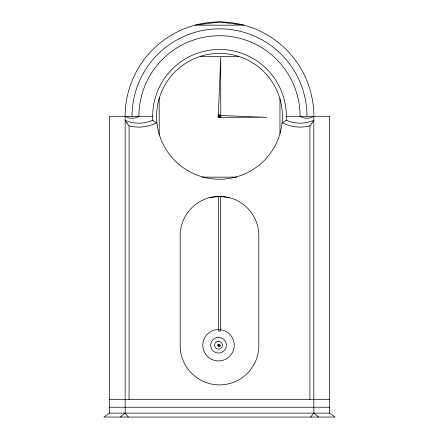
<?xml version="1.0" encoding="UTF-8"?>
<svg xmlns="http://www.w3.org/2000/svg" width="439" height="439" viewBox="0 0 439 439"><rect width="100%" height="100%" fill="white"/><g stroke="black" fill="none" stroke-linecap="round" stroke-linejoin="round"><path stroke-width="0.66" d="M220.729 115.369L220.729 57.333L218.315 115.325L218.567 115.073M309.923 399.358L309.923 126.081L313.852 120.231A33.578 33.578 0 0 1 286.332 120.231L282.403 122.876C290.859 126.986 300.753 128.386 309.874 125.801M220.822 117.065L220.652 117.284L266.676 117.284L220.822 115.539M310.708 417.05L313.852 413.121L313.852 116.302A94.352 94.352 0 0 0 219.5 21.95L195.081 25.166L243.919 25.166L219.5 21.95A94.352 94.352 0 0 0 125.148 116.302L125.148 413.121L128.292 417.05M120.429 417.05L125.148 413.121M109.421 413.121L103.917 417.05L335.083 417.05L329.579 413.121L109.421 413.121L109.421 116.302L152.668 116.302A66.832 66.832 0 0 1 219.5 49.47A66.832 66.832 0 0 1 286.332 116.302L329.579 116.302L329.579 413.121M311.915 123.112L312.343 122.969M209.326 197.72L219.5 196.376L229.674 197.72M200.81 56.362L238.339 56.362M202.176 177.131L236.972 177.131M109.421 399.358L329.579 399.358M109.421 407.222L329.579 407.222M129.126 125.801C138.247 128.386 148.141 126.986 156.597 122.876L152.668 120.231A33.578 33.578 0 0 1 125.148 120.231L129.077 126.081L129.077 399.358M126.657 122.969L127.112 123.156M313.852 413.121L318.571 417.05M286.332 116.302L286.332 120.231M279.961 98.665L279.961 133.461M219.5 196.376A39.312 39.312 0 0 1 258.812 235.694L258.812 345.57A39.312 39.312 0 0 1 219.5 384.882A39.312 39.312 0 0 1 180.188 345.57L180.188 235.694A39.312 39.312 0 0 1 219.5 196.376L219.5 196.507M159.192 97.985L159.192 134.828M152.668 116.302L152.668 120.231M313.852 116.302A13.022 13.022 0 0 1 300.095 116.302A80.595 80.595 0 0 0 219.5 35.707A80.595 80.595 0 0 0 138.905 116.302A13.022 13.022 0 0 1 125.148 116.302M132.029 116.302A87.471 87.471 0 0 1 219.5 28.831A87.471 87.471 0 0 1 306.971 116.302M219.132 116.203C219.599 117.663 220.263 115.172 219.132 116.203M218.518 329.502L214.446 330.04A15.727 15.727 0 0 0 205.633 354.251A15.727 15.727 0 0 0 231.397 354.251A15.727 15.727 0 0 0 222.589 330.04L218.518 329.502M218.518 337.366L216.482 337.635A7.864 7.864 0 0 0 212.075 349.74A7.864 7.864 0 0 0 224.96 349.74A7.864 7.864 0 0 0 220.554 337.635L218.518 337.366M218.518 341.295L217.497 341.432A3.929 3.929 0 0 0 215.297 347.485A3.929 3.929 0 0 0 221.739 347.485A3.929 3.929 0 0 0 219.533 341.432L218.518 341.295M218.518 344.247L218.265 344.28A0.982 0.982 0 0 0 217.711 345.795A0.982 0.982 0 0 0 219.324 345.795A0.982 0.982 0 0 0 218.77 344.28L218.518 344.247M219.5 344.588L219.248 344.62A0.982 0.982 0 0 0 218.693 346.135A0.982 0.982 0 0 0 220.307 346.135A0.982 0.982 0 0 0 219.752 344.62L219.5 344.588M220.482 196.507L218.518 196.507L218.518 331.105L220.482 331.105L220.482 196.507M218.419 117.383A1.526 1.526 0 0 0 220.976 116.697A1.526 1.526 0 0 0 219.105 114.826A1.526 1.526 0 0 0 218.419 117.383M218.962 116.84A0.763 0.763 0 0 0 220.235 116.5A0.763 0.763 0 0 0 219.302 115.567A0.763 0.763 0 0 0 218.962 116.84M188.051 170.776A62.903 62.903 0 0 0 282.403 116.302A62.903 62.903 0 0 0 188.051 61.828A62.903 62.903 0 0 0 188.051 170.776"/></g></svg>
